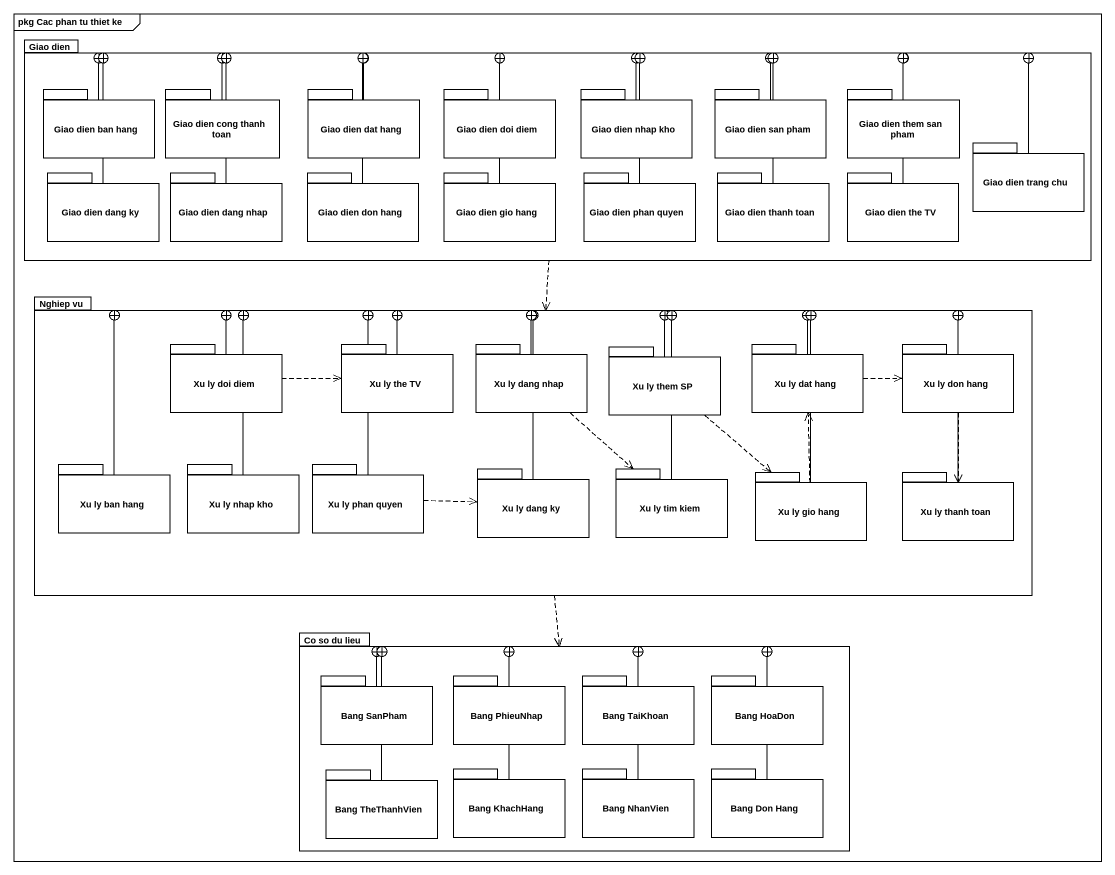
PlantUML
@startuml
mainframe pkg Cac phan tu thiet ke
package "Giao dien" as Giao_dien {
  package "Giao dien ban hang" as Giao_dien_ban_hang {
  }
  package "Giao dien cong thanh toan" as Giao_dien_cong_thanh_toan {
  }
  package "Giao dien dat hang" as Giao_dien_dat_hang {
  }
  package "Giao dien doi diem" as Giao_dien_doi_diem {
  }
  package "Giao dien nhap kho" as Giao_dien_nhap_kho {
  }
  package "Giao dien san pham" as Giao_dien_san_pham {
  }
  package "Giao dien them san pham" as Giao_dien_them_san_pham {
  }
  package "Giao dien trang chu" as Giao_dien_trang_chu {
  }
  package "Giao dien dang ky" as Giao_dien_dang_ky {
  }
  package "Giao dien dang nhap" as Giao_dien_dang_nhap {
  }
  package "Giao dien don hang" as Giao_dien_don_hang {
  }
  package "Giao dien gio hang" as Giao_dien_gio_hang {
  }
  package "Giao dien phan quyen" as Giao_dien_phan_quyen {
  }
  package "Giao dien thanh toan" as Giao_dien_thanh_toan {
  }
  package "Giao dien the TV" as Giao_dien_the_TV {
  }
}
package "Nghiep vu" as Nghiep_vu {
  package "Xu ly doi diem" as Xu_ly_doi_diem {
  }
  package "Xu ly the TV" as Xu_ly_the_TV {
  }
  package "Xu ly dang nhap" as Xu_ly_dang_nhap {
  }
  package "Xu ly them SP" as Xu_ly_them_SP {
  }
  package "Xu ly dat hang" as Xu_ly_dat_hang {
  }
  package "Xu ly don hang" as Xu_ly_don_hang {
  }
  package "Xu ly ban hang" as Xu_ly_ban_hang {
  }
  package "Xu ly nhap kho" as Xu_ly_nhap_kho {
  }
  package "Xu ly phan quyen" as Xu_ly_phan_quyen {
  }
  package "Xu ly dang ky" as Xu_ly_dang_ky {
  }
  package "Xu ly tim kiem" as Xu_ly_tim_kiem {
  }
  package "Xu ly gio hang" as Xu_ly_gio_hang {
  }
  package "Xu ly thanh toan" as Xu_ly_thanh_toan {
  }
}
package "Co so du lieu" as Co_so_du_lieu {
  package "Bang SanPham" as Bang_SanPham {
  }
  package "Bang PhieuNhap" as Bang_PhieuNhap {
  }
  package "Bang TaiKhoan" as Bang_TaiKhoan {
  }
  package "Bang HoaDon" as Bang_HoaDon {
  }
  package "Bang TheThanhVien" as Bang_TheThanhVien {
  }
  package "Bang KhachHang" as Bang_KhachHang {
  }
  package "Bang NhanVien" as Bang_NhanVien {
  }
  package "Bang Don Hang" as Bang_Don_Hang {
  }
}
Giao_dien ..> Nghiep_vu
Giao_dien_ban_hang -right-+ Giao_dien
Giao_dien_cong_thanh_toan -right-+ Giao_dien
Giao_dien_dat_hang -right-+ Giao_dien
Giao_dien_doi_diem -right-+ Giao_dien
Giao_dien_nhap_kho -left-+ Giao_dien
Giao_dien_san_pham -left-+ Giao_dien
Giao_dien_them_san_pham -left-+ Giao_dien
Giao_dien_trang_chu -left-+ Giao_dien
Giao_dien_dang_ky -right-+ Giao_dien
Giao_dien_dang_nhap -right-+ Giao_dien
Giao_dien_don_hang -right-+ Giao_dien
Giao_dien_gio_hang -up-+ Giao_dien
Giao_dien_phan_quyen -up-+ Giao_dien
Giao_dien_thanh_toan -left-+ Giao_dien
Giao_dien_the_TV -left-+ Giao_dien
Nghiep_vu ..> Co_so_du_lieu
Xu_ly_doi_diem -right-+ Nghiep_vu
Xu_ly_doi_diem .right.> Xu_ly_the_TV
Xu_ly_the_TV -right-+ Nghiep_vu
Xu_ly_dang_nhap --+ Nghiep_vu
Xu_ly_dang_nhap ..> Xu_ly_tim_kiem
Xu_ly_them_SP -left-+ Nghiep_vu
Xu_ly_them_SP ..> Xu_ly_gio_hang
Xu_ly_dat_hang -left-+ Nghiep_vu
Xu_ly_dat_hang .right.> Xu_ly_don_hang
Xu_ly_don_hang -left-+ Nghiep_vu
Xu_ly_don_hang ..> Xu_ly_thanh_toan
Xu_ly_ban_hang -right-+ Nghiep_vu
Xu_ly_nhap_kho -right-+ Nghiep_vu
Xu_ly_phan_quyen -right-+ Nghiep_vu
Xu_ly_phan_quyen .right.> Xu_ly_dang_ky
Xu_ly_dang_ky -up-+ Nghiep_vu
Xu_ly_tim_kiem -left-+ Nghiep_vu
Xu_ly_gio_hang -left-+ Nghiep_vu
Xu_ly_gio_hang .up.> Xu_ly_dat_hang
Xu_ly_thanh_toan -left-+ Nghiep_vu
Bang_SanPham -right-+ Co_so_du_lieu
Bang_PhieuNhap -right-+ Co_so_du_lieu
Bang_TaiKhoan -left-+ Co_so_du_lieu
Bang_HoaDon -left-+ Co_so_du_lieu
Bang_TheThanhVien -right-+ Co_so_du_lieu
Bang_KhachHang -up-+ Co_so_du_lieu
Bang_NhanVien -up-+ Co_so_du_lieu
Bang_Don_Hang -left-+ Co_so_du_lieu
@enduml
